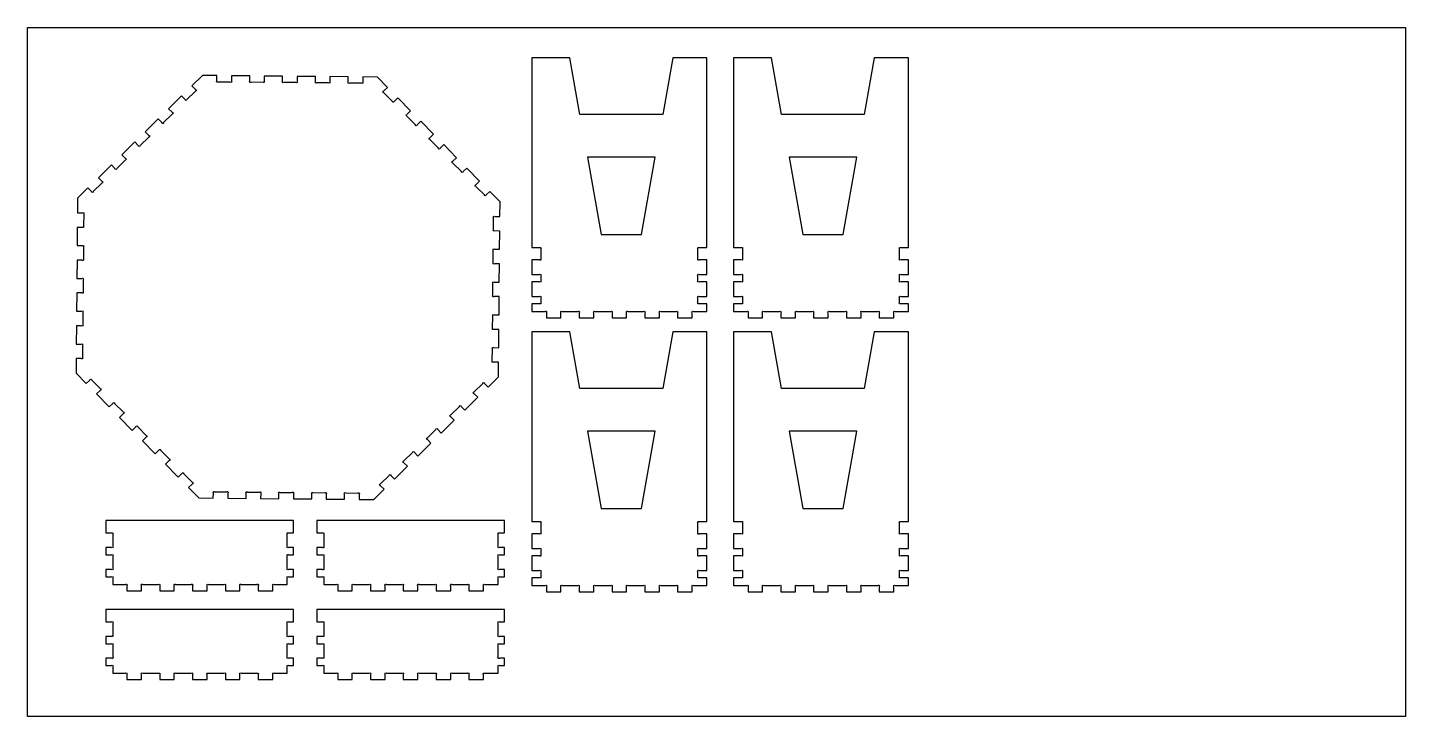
# Model space of a CAD drawing. Header units: millimetres. Extents: x 74 to 2474, y -2431 to -1231.
import ezdxf

# ---------------------------------------------------------------- set-up
doc = ezdxf.new("R2010")
doc.units = ezdxf.units.MM
doc.header["$MEASUREMENT"] = 0

msp = doc.modelspace()

# ---------------------------------------------------------------- linework, layer by layer
at = {"linetype": 'Continuous'}
msp.add_lwpolyline([(74.2, -1231.3), (2474.2, -1231.3), (2474.2, -2431.3), (74.2, -2431.3)], close=True, dxfattribs=at)
for points in [[(1241.8, -1663.8, -1), (1244, -1661.5), (1257.3, -1661.5), (1257.3, -1636.1), (1244, -1636.1, -1), (1241.8, -1633.9), (1241.8, -1616.9, -1), (1244, -1614.6), (1257.3, -1614.6), (1257.3, -1284), (1197.9, -1284), (1180.5, -1382.8), (1036.3, -1382.8), (1018.9, -1284), (952.5, -1284), (952.5, -1614.6), (965.9, -1614.6, -1), (968.1, -1616.9), (968.1, -1633.9, -1), (965.9, -1636.1), (952.5, -1636.1), (952.5, -1661.5), (965.9, -1661.5, -1), (968.1, -1663.8), (968.1, -1672, -1), (965.9, -1674.2), (952.5, -1674.2), (952.5, -1699.6), (965.9, -1699.6, -1), (968.1, -1701.9), (968.1, -1710.1, -1), (965.9, -1712.3), (952.5, -1712.3), (952.5, -1725.7), (975.7, -1725.7, -1), (977.9, -1728), (977.9, -1736.7), (1003.3, -1736.7), (1003.3, -1728, -1), (1005.6, -1725.7), (1032.9, -1725.7, -1), (1035.1, -1728), (1035.1, -1736.7), (1060.5, -1736.7), (1060.5, -1728, -1), (1062.7, -1725.7), (1090, -1725.7, -1), (1092.2, -1728), (1092.2, -1736.7), (1117.6, -1736.7), (1117.6, -1728, -1), (1119.9, -1725.7), (1147.2, -1725.7, -1), (1149.4, -1728), (1149.4, -1736.7), (1174.8, -1736.7), (1174.8, -1728, -1), (1177, -1725.7), (1204.3, -1725.7, -1), (1206.5, -1728), (1206.5, -1736.7), (1231.9, -1736.7), (1231.9, -1728, -1), (1234.2, -1725.7), (1257.3, -1725.7), (1257.3, -1712.3), (1244, -1712.3, -1), (1241.8, -1710.1), (1241.8, -1701.9)], [(1592.9, -1663.8, -1), (1595.1, -1661.5), (1608.5, -1661.5), (1608.5, -1636.1), (1595.1, -1636.1, -1), (1592.9, -1633.9), (1592.9, -1616.9, -1), (1595.1, -1614.6), (1608.5, -1614.6), (1608.5, -1284), (1549, -1284), (1531.6, -1382.8), (1387.4, -1382.8), (1370, -1284), (1303.7, -1284), (1303.7, -1614.6), (1317, -1614.6, -1), (1319.2, -1616.9), (1319.2, -1633.9, -1), (1317, -1636.1), (1303.7, -1636.1), (1303.7, -1661.5), (1317, -1661.5, -1), (1319.2, -1663.8), (1319.2, -1672, -1), (1317, -1674.2), (1303.7, -1674.2), (1303.7, -1699.6), (1317, -1699.6, -1), (1319.2, -1701.9), (1319.2, -1710.1, -1), (1317, -1712.3), (1303.7, -1712.3), (1303.7, -1725.7), (1326.8, -1725.7, -1), (1329.1, -1728), (1329.1, -1736.7), (1354.5, -1736.7), (1354.5, -1728, -1), (1356.7, -1725.7), (1384, -1725.7, -1), (1386.2, -1728), (1386.2, -1736.7), (1411.6, -1736.7), (1411.6, -1728, -1), (1413.8, -1725.7), (1441.1, -1725.7, -1), (1443.4, -1728), (1443.4, -1736.7), (1468.8, -1736.7), (1468.8, -1728, -1), (1471, -1725.7), (1498.3, -1725.7, -1), (1500.5, -1728), (1500.5, -1736.7), (1525.9, -1736.7), (1525.9, -1728, -1), (1528.1, -1725.7), (1555.4, -1725.7, -1), (1557.7, -1728), (1557.7, -1736.7), (1583.1, -1736.7), (1583.1, -1728, -1), (1585.3, -1725.7), (1608.5, -1725.7), (1608.5, -1712.3), (1595.1, -1712.3, -1), (1592.9, -1710.1), (1592.9, -1701.9)], [(1244, -1674.2, -1), (1241.8, -1672), (1241.8, -1663.8)], [(1241.8, -1701.9, -1), (1244, -1699.6), (1257.3, -1699.6), (1257.3, -1674.2), (1244, -1674.2)], [(1595.1, -1674.2, -1), (1592.9, -1672), (1592.9, -1663.8)], [(1592.9, -1701.9, -1), (1595.1, -1699.6), (1608.5, -1699.6), (1608.5, -1674.2), (1595.1, -1674.2)], [(1241.8, -2141.1, -1), (1244, -2138.8), (1257.3, -2138.8), (1257.3, -2113.4), (1244, -2113.4, -1), (1241.8, -2111.2), (1241.8, -2094.2, -1), (1244, -2091.9), (1257.3, -2091.9), (1257.3, -1761.3), (1197.9, -1761.3), (1180.5, -1860.1), (1036.3, -1860.1), (1018.9, -1761.3), (952.5, -1761.3), (952.5, -2091.9), (965.9, -2091.9, -1), (968.1, -2094.2), (968.1, -2111.2, -1), (965.9, -2113.4), (952.5, -2113.4), (952.5, -2138.8), (965.9, -2138.8, -1), (968.1, -2141.1), (968.1, -2149.3, -1), (965.9, -2151.5), (952.5, -2151.5), (952.5, -2176.9), (965.9, -2176.9, -1), (968.1, -2179.2), (968.1, -2187.4, -1), (965.9, -2189.6), (952.5, -2189.6), (952.5, -2203), (975.7, -2203, -1), (977.9, -2205.3), (977.9, -2214), (1003.3, -2214), (1003.3, -2205.3, -1), (1005.6, -2203), (1032.9, -2203, -1), (1035.1, -2205.3), (1035.1, -2214), (1060.5, -2214), (1060.5, -2205.3, -1), (1062.7, -2203), (1090, -2203, -1), (1092.2, -2205.3), (1092.2, -2214), (1117.6, -2214), (1117.6, -2205.3, -1), (1119.9, -2203), (1147.2, -2203, -1), (1149.4, -2205.3), (1149.4, -2214), (1174.8, -2214), (1174.8, -2205.3, -1), (1177, -2203), (1204.3, -2203, -1), (1206.5, -2205.3), (1206.5, -2214), (1231.9, -2214), (1231.9, -2205.3, -1), (1234.2, -2203), (1257.3, -2203), (1257.3, -2189.6), (1244, -2189.6, -1), (1241.8, -2187.4), (1241.8, -2179.2)], [(1592.9, -2141.1, -1), (1595.1, -2138.8), (1608.5, -2138.8), (1608.5, -2113.4), (1595.1, -2113.4, -1), (1592.9, -2111.2), (1592.9, -2094.2, -1), (1595.1, -2091.9), (1608.5, -2091.9), (1608.5, -1761.3), (1549, -1761.3), (1531.6, -1860.1), (1387.4, -1860.1), (1370, -1761.3), (1303.7, -1761.3), (1303.7, -2091.9), (1317, -2091.9, -1), (1319.2, -2094.2), (1319.2, -2111.2, -1), (1317, -2113.4), (1303.7, -2113.4), (1303.7, -2138.8), (1317, -2138.8, -1), (1319.2, -2141.1), (1319.2, -2149.3, -1), (1317, -2151.5), (1303.7, -2151.5), (1303.7, -2176.9), (1317, -2176.9, -1), (1319.2, -2179.2), (1319.2, -2187.4, -1), (1317, -2189.6), (1303.7, -2189.6), (1303.7, -2203), (1326.8, -2203, -1), (1329.1, -2205.3), (1329.1, -2214), (1354.5, -2214), (1354.5, -2205.3, -1), (1356.7, -2203), (1384, -2203, -1), (1386.2, -2205.3), (1386.2, -2214), (1411.6, -2214), (1411.6, -2205.3, -1), (1413.8, -2203), (1441.1, -2203, -1), (1443.4, -2205.3), (1443.4, -2214), (1468.8, -2214), (1468.8, -2205.3, -1), (1471, -2203), (1498.3, -2203, -1), (1500.5, -2205.3), (1500.5, -2214), (1525.9, -2214), (1525.9, -2205.3, -1), (1528.1, -2203), (1555.4, -2203, -1), (1557.7, -2205.3), (1557.7, -2214), (1583.1, -2214), (1583.1, -2205.3, -1), (1585.3, -2203), (1608.5, -2203), (1608.5, -2189.6), (1595.1, -2189.6, -1), (1592.9, -2187.4), (1592.9, -2179.2)], [(1244, -2151.5, -1), (1241.8, -2149.3), (1241.8, -2141.1)], [(1241.8, -2179.2, -1), (1244, -2176.9), (1257.3, -2176.9), (1257.3, -2151.5), (1244, -2151.5)], [(1595.1, -2151.5, -1), (1592.9, -2149.3), (1592.9, -2141.1)], [(1592.9, -2179.2, -1), (1595.1, -2176.9), (1608.5, -2176.9), (1608.5, -2151.5), (1595.1, -2151.5)]]:
    msp.add_lwpolyline(points, format="xyb")
for points in [[(537.4, -2043.3), (537.4, -2052.1), (569.1, -2052.4), (569.2, -2043.6, -1), (571.5, -2041.4), (592.4, -2041.6, -1), (594.6, -2043.8), (594.5, -2052.6), (626.3, -2052.9), (626.3, -2044.1, -1), (628.6, -2041.9), (649.5, -2042.1, -1), (651.7, -2044.3), (651.7, -2053.1), (677.1, -2053.3), (695.2, -2035.5), (689, -2029.3, -1), (689.1, -2026.1), (704, -2011.4, -1), (707.2, -2011.5), (713.3, -2017.7), (735.9, -1995.4), (729.8, -1989.2, -1), (729.8, -1986), (744.7, -1971.4, -1), (747.9, -1971.4), (754.1, -1977.6), (776.7, -1955.4), (770.6, -1949.1, -1), (770.6, -1946), (785.5, -1931.3, -1), (788.7, -1931.3), (794.8, -1937.6), (817.5, -1915.3), (811.3, -1909.1, -1), (811.4, -1905.9), (826.3, -1891.3, -1), (829.4, -1891.3), (835.6, -1897.5), (858.2, -1875.3), (852.1, -1869, -1), (852.1, -1865.9), (867, -1851.2, -1), (870.2, -1851.2), (876.3, -1857.5), (894.5, -1839.7), (894.7, -1814.3), (885.9, -1814.2, -1), (883.7, -1811.9), (883.9, -1791, -1), (886.1, -1788.8), (894.9, -1788.9), (895.2, -1757.1), (886.4, -1757, -1), (884.2, -1754.8), (884.4, -1733.9, -1), (886.6, -1731.6), (895.4, -1731.7), (895.7, -1700), (886.9, -1699.9, -1), (884.7, -1697.6), (884.9, -1676.7, -1), (887.1, -1674.5), (895.9, -1674.6), (896.2, -1642.8), (887.4, -1642.7, -1), (885.2, -1640.5), (885.4, -1619.6, -1), (887.6, -1617.3), (896.4, -1617.4), (896.7, -1585.7), (887.9, -1585.6, -1), (885.7, -1583.3), (885.9, -1562.4, -1), (888.1, -1560.2), (896.9, -1560.3), (897.1, -1534.9), (879.3, -1516.8), (873.1, -1522.9, -1), (869.9, -1522.9), (855.2, -1508, -1), (855.3, -1504.8), (861.5, -1498.6), (839.3, -1476), (833, -1482.1, -1), (829.8, -1482.1), (815.2, -1467.2, -1), (815.2, -1464), (821.4, -1457.9), (799.2, -1435.2), (793, -1441.4, -1), (789.8, -1441.3), (775.1, -1426.4, -1), (775.1, -1423.3), (781.4, -1417.1), (759.1, -1394.5), (752.9, -1400.6, -1), (749.7, -1400.6), (735.1, -1385.7, -1), (735.1, -1382.5), (741.3, -1376.4), (719.1, -1353.7), (712.8, -1359.9, -1), (709.7, -1359.8), (695, -1344.9, -1), (695, -1341.7), (701.3, -1335.6), (683.5, -1317.5), (658.1, -1317.3), (658, -1326, -1), (655.7, -1328.2), (634.8, -1328.1, -1), (632.6, -1325.8), (632.7, -1317), (600.9, -1316.8), (600.8, -1325.5, -1), (598.6, -1327.7), (577.7, -1327.6, -1), (575.5, -1325.3), (575.5, -1316.5), (543.8, -1316.3), (543.7, -1325, -1), (541.4, -1327.2), (520.5, -1327.1, -1), (518.3, -1324.8), (518.4, -1316), (486.6, -1315.8), (486.6, -1324.5, -1), (484.3, -1326.7), (463.4, -1326.6, -1), (461.2, -1324.3), (461.2, -1315.5), (429.5, -1315.3), (429.4, -1324, -1), (427.1, -1326.3), (406.2, -1326.1, -1), (404, -1323.8), (404.1, -1315), (378.7, -1314.8), (360.6, -1332.6), (366.7, -1338.9, -1), (366.7, -1342.1), (351.8, -1356.7, -1), (348.6, -1356.7), (342.5, -1350.4), (319.8, -1372.7), (325.9, -1378.9, -1), (325.9, -1382.1), (311, -1396.8, -1), (307.8, -1396.7), (301.7, -1390.5), (279, -1412.7), (285.2, -1419, -1), (285.2, -1422.2), (270.2, -1436.8, -1), (267.1, -1436.8), (260.9, -1430.6), (238.3, -1452.8), (244.4, -1459, -1), (244.4, -1462.2), (229.5, -1476.9, -1), (226.3, -1476.9), (220.2, -1470.6), (197.5, -1492.9), (203.7, -1499.1, -1), (203.6, -1502.3), (188.7, -1516.9, -1), (185.5, -1516.9), (179.4, -1510.7), (161.3, -1528.5), (161.1, -1553.9), (169.8, -1553.9, -1), (172, -1556.2), (171.9, -1577.1, -1), (169.6, -1579.3), (160.8, -1579.3), (160.6, -1611), (169.3, -1611.1, -1), (171.6, -1613.4), (171.4, -1634.3, -1), (169.1, -1636.5), (160.4, -1636.4), (160.1, -1668.2), (168.8, -1668.2, -1), (171.1, -1670.5), (170.9, -1691.4, -1), (168.6, -1693.6), (159.9, -1693.6), (159.6, -1725.3), (168.3, -1725.4, -1), (170.6, -1727.7), (170.4, -1748.6, -1), (168.1, -1750.8), (159.4, -1750.7), (159.1, -1782.5), (167.8, -1782.5, -1), (170.1, -1784.8), (169.9, -1805.7, -1), (167.6, -1807.9), (158.9, -1807.9), (158.6, -1833.3), (176.4, -1851.4), (182.7, -1845.2, -1), (185.9, -1845.3), (200.5, -1860.2, -1), (200.5, -1863.4), (194.2, -1869.5), (216.5, -1892.1), (222.7, -1886, -1), (225.9, -1886), (240.6, -1900.9, -1), (240.5, -1904.1), (234.3, -1910.3), (256.6, -1932.9), (262.8, -1926.8, -1), (266, -1926.8), (280.6, -1941.7, -1), (280.6, -1944.9), (274.4, -1951), (296.6, -1973.7), (302.9, -1967.5, -1), (306, -1967.6), (320.7, -1982.5, -1), (320.7, -1985.6), (314.4, -1991.8), (336.7, -2014.4), (342.9, -2008.3, -1), (346.1, -2008.3), (360.7, -2023.2, -1), (360.7, -2026.4), (354.5, -2032.5), (372.3, -2050.7), (397.7, -2050.9), (397.8, -2042.1, -1), (400, -2039.9), (420.9, -2040.1, -1), (423.2, -2042.3), (423.1, -2051.1), (454.8, -2051.4), (454.9, -2042.6, -1), (457.2, -2040.4), (478.1, -2040.6, -1), (480.3, -2042.8), (480.2, -2051.6), (512, -2051.9), (512, -2043.1, -1), (514.3, -2040.9), (535.2, -2041.1, -1)], [(473.6, -2201.3, -1), (475.8, -2203.6), (475.8, -2212.3), (501.2, -2212.3), (501.2, -2203.6, -1), (503.5, -2201.3), (526.6, -2201.3), (526.6, -2190.2, -1), (528.9, -2187.9), (537.6, -2187.9), (537.6, -2175.2), (528.9, -2175.2, -1), (526.6, -2173), (526.6, -2152.1, -1), (528.9, -2149.8), (537.6, -2149.8), (537.6, -2137.1), (528.9, -2137.1, -1), (526.6, -2134.9), (526.6, -2114, -1), (528.9, -2111.7), (537.6, -2111.7), (537.6, -2090.2), (210.8, -2090.2), (210.8, -2111.7), (220.6, -2111.7, -1), (222.8, -2114), (222.8, -2134.9, -1), (220.6, -2137.1), (210.8, -2137.1), (210.8, -2149.8), (220.6, -2149.8, -1), (222.8, -2152.1), (222.8, -2173, -1), (220.6, -2175.2), (210.8, -2175.2), (210.8, -2187.9), (220.6, -2187.9, -1), (222.8, -2190.2), (222.8, -2201.3), (245, -2201.3, -1), (247.2, -2203.6), (247.2, -2212.3), (272.6, -2212.3), (272.6, -2203.6, -1), (274.9, -2201.3), (302.1, -2201.3, -1), (304.4, -2203.6), (304.4, -2212.3), (329.8, -2212.3), (329.8, -2203.6, -1), (332, -2201.3), (359.3, -2201.3, -1), (361.5, -2203.6), (361.5, -2212.3), (386.9, -2212.3), (386.9, -2203.6, -1), (389.2, -2201.3), (416.4, -2201.3, -1), (418.7, -2203.6), (418.7, -2212.3), (444.1, -2212.3), (444.1, -2203.6, -1), (446.3, -2201.3)], [(840.8, -2201.3, -1), (843, -2203.6), (843, -2212.3), (868.4, -2212.3), (868.4, -2203.6, -1), (870.7, -2201.3), (893.8, -2201.3), (893.8, -2190.2, -1), (896.1, -2187.9), (904.8, -2187.9), (904.8, -2175.2), (896.1, -2175.2, -1), (893.8, -2173), (893.8, -2152.1, -1), (896.1, -2149.8), (904.8, -2149.8), (904.8, -2137.1), (896.1, -2137.1, -1), (893.8, -2134.9), (893.8, -2114, -1), (896.1, -2111.7), (904.8, -2111.7), (904.8, -2090.2), (578, -2090.2), (578, -2111.7), (587.8, -2111.7, -1), (590, -2114), (590, -2134.9, -1), (587.8, -2137.1), (578, -2137.1), (578, -2149.8), (587.8, -2149.8, -1), (590, -2152.1), (590, -2173, -1), (587.8, -2175.2), (578, -2175.2), (578, -2187.9), (587.8, -2187.9, -1), (590, -2190.2), (590, -2201.3), (612.2, -2201.3, -1), (614.4, -2203.6), (614.4, -2212.3), (639.8, -2212.3), (639.8, -2203.6, -1), (642.1, -2201.3), (669.3, -2201.3, -1), (671.6, -2203.6), (671.6, -2212.3), (697, -2212.3), (697, -2203.6, -1), (699.2, -2201.3), (726.5, -2201.3, -1), (728.7, -2203.6), (728.7, -2212.3), (754.1, -2212.3), (754.1, -2203.6, -1), (756.4, -2201.3), (783.6, -2201.3, -1), (785.9, -2203.6), (785.9, -2212.3), (811.3, -2212.3), (811.3, -2203.6, -1), (813.5, -2201.3)], [(473.6, -2356, -1), (475.8, -2358.3), (475.8, -2367), (501.2, -2367), (501.2, -2358.3, -1), (503.5, -2356), (526.6, -2356), (526.6, -2344.9, -1), (528.9, -2342.6), (537.6, -2342.6), (537.6, -2329.9), (528.9, -2329.9, -1), (526.6, -2327.7), (526.6, -2306.8, -1), (528.9, -2304.5), (537.6, -2304.5), (537.6, -2291.8), (528.9, -2291.8, -1), (526.6, -2289.6), (526.6, -2268.7, -1), (528.9, -2266.4), (537.6, -2266.4), (537.6, -2244.9), (210.8, -2244.9), (210.8, -2266.4), (220.6, -2266.4, -1), (222.8, -2268.7), (222.8, -2289.6, -1), (220.6, -2291.8), (210.8, -2291.8), (210.8, -2304.5), (220.6, -2304.5, -1), (222.8, -2306.8), (222.8, -2327.7, -1), (220.6, -2329.9), (210.8, -2329.9), (210.8, -2342.6), (220.6, -2342.6, -1), (222.8, -2344.9), (222.8, -2356), (245, -2356, -1), (247.2, -2358.3), (247.2, -2367), (272.6, -2367), (272.6, -2358.3, -1), (274.9, -2356), (302.1, -2356, -1), (304.4, -2358.3), (304.4, -2367), (329.8, -2367), (329.8, -2358.3, -1), (332, -2356), (359.3, -2356, -1), (361.5, -2358.3), (361.5, -2367), (386.9, -2367), (386.9, -2358.3, -1), (389.2, -2356), (416.4, -2356, -1), (418.7, -2358.3), (418.7, -2367), (444.1, -2367), (444.1, -2358.3, -1), (446.3, -2356)], [(840.8, -2356, -1), (843, -2358.3), (843, -2367), (868.4, -2367), (868.4, -2358.3, -1), (870.7, -2356), (893.8, -2356), (893.8, -2344.9, -1), (896.1, -2342.6), (904.8, -2342.6), (904.8, -2329.9), (896.1, -2329.9, -1), (893.8, -2327.7), (893.8, -2306.8, -1), (896.1, -2304.5), (904.8, -2304.5), (904.8, -2291.8), (896.1, -2291.8, -1), (893.8, -2289.6), (893.8, -2268.7, -1), (896.1, -2266.4), (904.8, -2266.4), (904.8, -2244.9), (578, -2244.9), (578, -2266.4), (587.8, -2266.4, -1), (590, -2268.7), (590, -2289.6, -1), (587.8, -2291.8), (578, -2291.8), (578, -2304.5), (587.8, -2304.5, -1), (590, -2306.8), (590, -2327.7, -1), (587.8, -2329.9), (578, -2329.9), (578, -2342.6), (587.8, -2342.6, -1), (590, -2344.9), (590, -2356), (612.2, -2356, -1), (614.4, -2358.3), (614.4, -2367), (639.8, -2367), (639.8, -2358.3, -1), (642.1, -2356), (669.3, -2356, -1), (671.6, -2358.3), (671.6, -2367), (697, -2367), (697, -2358.3, -1), (699.2, -2356), (726.5, -2356, -1), (728.7, -2358.3), (728.7, -2367), (754.1, -2367), (754.1, -2358.3, -1), (756.4, -2356), (783.6, -2356, -1), (785.9, -2358.3), (785.9, -2367), (811.3, -2367), (811.3, -2358.3, -1), (813.5, -2356)]]:
    msp.add_lwpolyline(points, format="xyb", close=True)
for points in [[(1143.6, -1591.9), (1167.4, -1456.9), (1049.4, -1456.9), (1073.2, -1591.9)], [(1494.7, -1591.9), (1518.5, -1456.9), (1400.5, -1456.9), (1424.3, -1591.9)], [(1143.6, -2069.2), (1167.4, -1934.2), (1049.4, -1934.2), (1073.2, -2069.2)], [(1494.7, -2069.2), (1518.5, -1934.2), (1400.5, -1934.2), (1424.3, -2069.2)]]:
    msp.add_lwpolyline(points, close=True)

doc.saveas('drawing.dxf')
